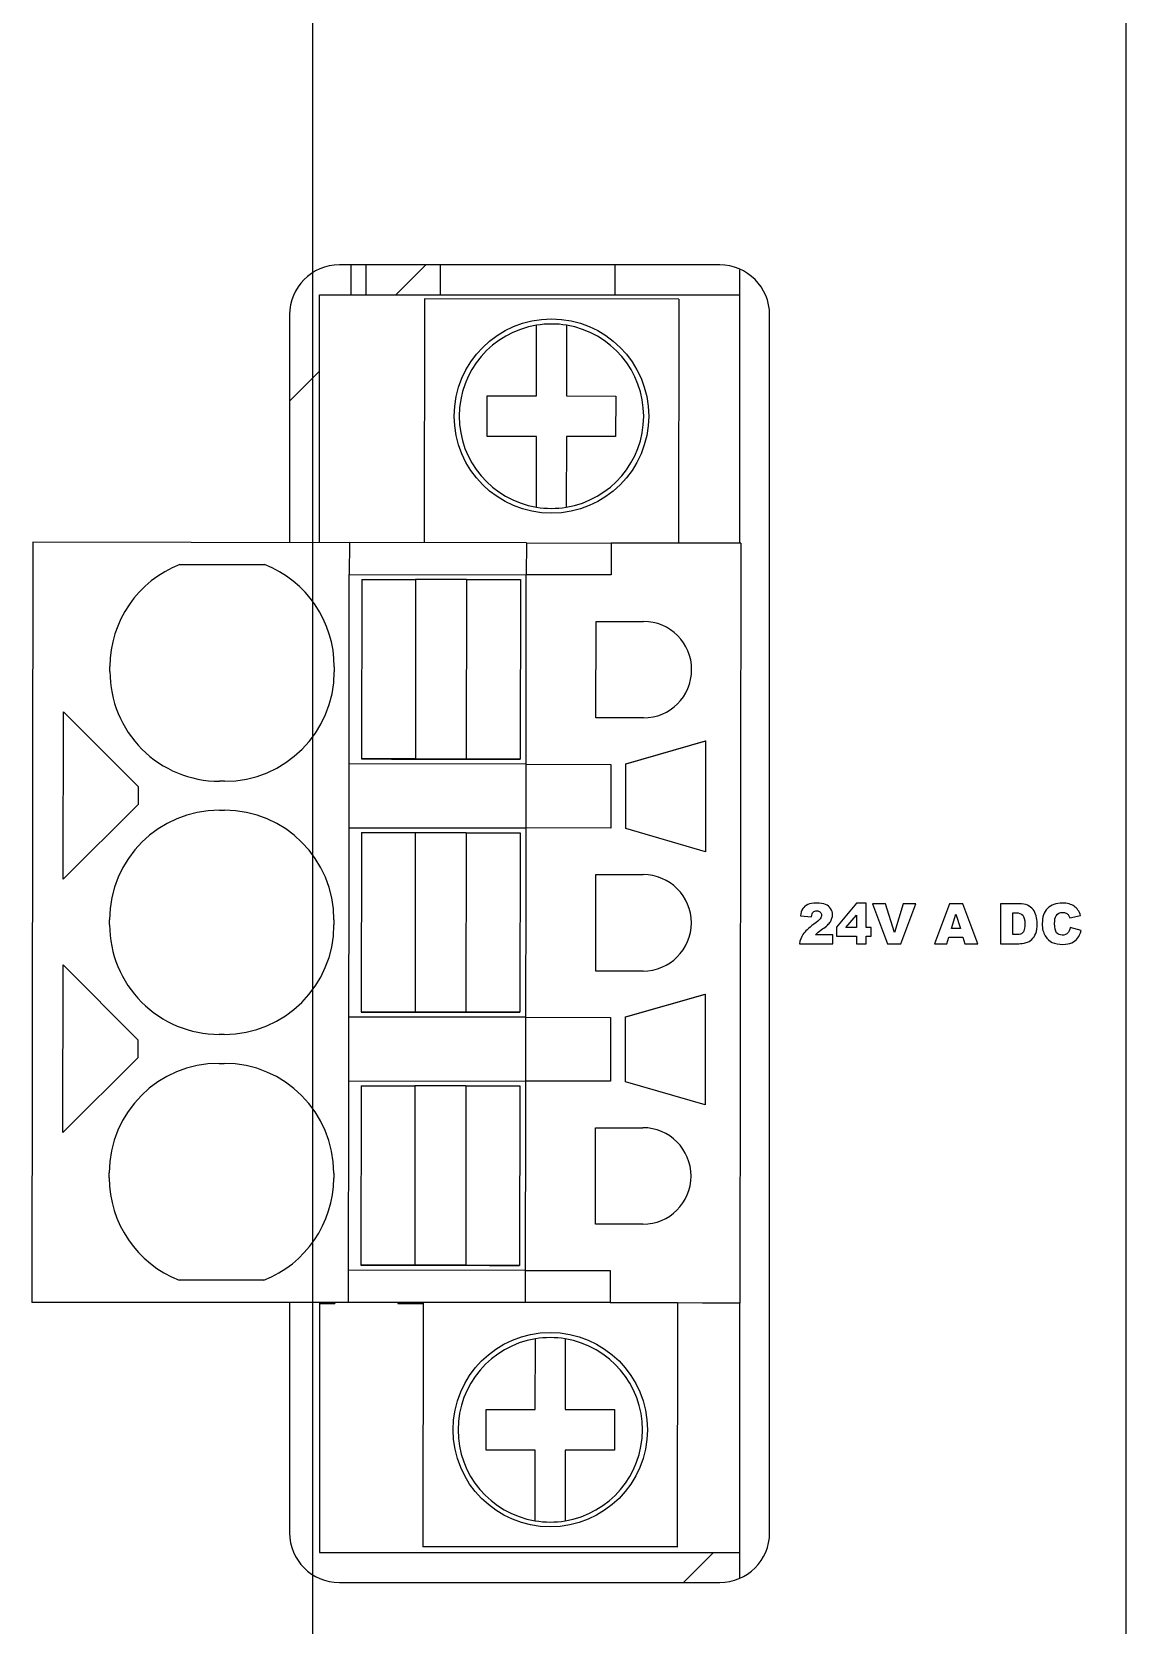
# Model space of a CAD drawing. Header units: millimetres. Extents: x 40 to 522, y -286 to 20.
# Drawn here: x 492.3 to 514.25, y -224.87 to -192.9 of the extents above; entities that cross this region are included whole.
import ezdxf

# ---------------------------------------------------------------- set-up
doc = ezdxf.new("R2010")
doc.units = ezdxf.units.MM
doc.layers.add('02___PRT_ALL_AXES', color=7, linetype='Continuous')
doc.layers.add('03___PRT_ALL_CURVES', color=7, linetype='Continuous')

# ---------------------------------------------------------------- blocks, each defined once
blk = doc.blocks.new('MOD_AIV716')
at = {"linetype": 'Continuous'}
blk.add_line((135.935, 32.122), (135.935, 118.022), dxfattribs=at)
blk = doc.blocks.new('MOD_PWR750')
at = {"color": 7, "linetype": 'Continuous'}
for p, q in [((32.25, 6), (32.25, 124)), ((16.7, 72.42), (16.7, 71.82)), ((17, 72.42), (17, 71.82)), ((18.5, 71.82), (18.5, 72.42)), ((22, 71.82), (22, 72.42)), ((24.5, 66.836), (24.5, 72.325)), ((16.07, 66.847), (16.07, 71.82)), ((16.07, 71.82), (24.5, 71.82)), ((18.177, 71.741), (18.171, 66.847)), ((23.276, 71.735), (18.177, 71.741)), ((23.276, 71.735), (23.271, 66.835)), ((15.47, 71.42), (15.47, 66.848)), ((20.424, 69.792), (20.426, 71.211)), ((21.026, 71.21), (21.024, 69.791)), ((19.436, 68.98), (19.437, 69.793)), ((19.437, 69.793), (20.424, 69.792)), ((21.024, 69.791), (22.012, 69.79)), ((22.012, 69.79), (22.011, 68.977)), ((20.423, 68.979), (19.436, 68.98)), ((20.422, 67.56), (20.423, 68.979)), ((21.023, 68.979), (21.022, 67.559)), ((22.011, 68.977), (21.023, 68.979)), ((10.321, 66.854), (10.303, 51.603)), ((16.671, 66.846), (10.321, 66.854)), ((16.671, 66.848), (16.67, 66.208)), ((20.221, 66.844), (16.671, 66.848)), ((20.221, 66.844), (20.22, 66.204)), ((20.221, 66.844), (21.921, 66.839)), ((21.921, 66.839), (21.92, 66.199)), ((24.521, 66.836), (21.921, 66.839)), ((24.521, 66.836), (24.503, 51.586)), ((13.272, 66.41), (14.969, 66.408)), ((16.664, 61.128), (16.67, 66.207)), ((16.67, 66.208), (20.22, 66.204)), ((20.214, 61.124), (20.22, 66.202)), ((21.92, 66.199), (20.22, 66.204)), ((16.92, 66.109), (16.916, 62.509)), ((16.92, 66.109), (17.999, 66.108)), ((17.999, 66.108), (17.995, 62.508)), ((19.021, 66.106), (17.999, 66.107)), ((19.021, 66.106), (19.016, 62.506)), ((19.021, 66.106), (20.1, 66.105)), ((20.1, 66.105), (20.096, 62.505)), ((21.617, 63.332), (21.619, 65.268)), ((21.619, 65.268), (22.569, 65.267)), ((22.569, 65.259), (21.619, 65.26)), ((22.569, 65.267), (22.569, 65.259)), ((11.868, 64.262), (11.868, 64.362)), ((16.368, 64.357), (16.368, 64.257)), ((10.933, 60.092), (10.937, 63.454)), ((10.937, 63.454), (12.435, 61.953)), ((22.567, 63.331), (21.617, 63.332)), ((22.216, 62.409), (23.816, 62.868)), ((23.816, 62.861), (22.216, 62.403)), ((23.816, 62.868), (23.814, 60.646)), ((20.216, 62.404), (16.666, 62.408)), ((17.995, 62.508), (16.916, 62.509)), ((16.916, 62.508), (17.516, 62.508)), ((17.516, 62.508), (17.516, 62.506)), ((17.516, 62.506), (19.496, 62.503)), ((19.016, 62.506), (17.995, 62.507)), ((20.096, 62.505), (19.016, 62.506)), ((19.496, 62.505), (20.096, 62.505)), ((19.496, 62.503), (19.496, 62.505)), ((20.216, 62.404), (21.916, 62.399)), ((21.916, 62.399), (21.914, 61.119)), ((22.214, 61.109), (22.216, 62.409)), ((14.165, 62.059), (14.065, 62.059)), ((12.435, 61.953), (12.435, 61.59)), ((12.435, 61.59), (10.933, 60.092)), ((14.065, 61.479), (14.165, 61.479)), ((16.658, 56.048), (16.664, 61.127)), ((16.664, 61.128), (20.214, 61.124)), ((20.208, 56.044), (20.214, 61.122)), ((21.914, 61.119), (20.214, 61.124)), ((23.814, 60.646), (22.214, 61.109)), ((16.914, 61.029), (16.91, 57.429)), ((16.914, 61.029), (17.993, 61.028)), ((17.993, 61.028), (17.989, 57.428)), ((19.015, 61.026), (17.993, 61.027)), ((19.015, 61.026), (19.01, 57.426)), ((19.015, 61.026), (20.094, 61.025)), ((20.094, 61.025), (20.09, 57.425)), ((21.611, 58.252), (21.613, 60.188)), ((21.613, 60.188), (22.563, 60.187)), ((22.563, 60.179), (21.613, 60.18)), ((22.563, 60.187), (22.563, 60.179)), ((11.862, 59.182), (11.862, 59.282)), ((16.362, 59.277), (16.362, 59.177)), ((10.927, 55.012), (10.931, 58.374)), ((10.931, 58.374), (12.429, 56.873)), ((22.561, 58.251), (21.611, 58.252)), ((22.21, 57.329), (23.81, 57.788)), ((23.81, 57.781), (22.21, 57.323)), ((23.81, 57.788), (23.808, 55.566)), ((20.21, 57.324), (16.66, 57.328)), ((17.989, 57.428), (16.91, 57.429)), ((16.91, 57.428), (17.51, 57.428)), ((17.51, 57.428), (17.51, 57.426)), ((17.51, 57.426), (19.49, 57.423)), ((19.01, 57.426), (17.989, 57.427)), ((20.09, 57.425), (19.01, 57.426)), ((19.49, 57.425), (20.09, 57.425)), ((19.49, 57.423), (19.49, 57.425)), ((20.21, 57.324), (21.91, 57.319)), ((21.91, 57.319), (21.908, 56.039)), ((22.208, 56.029), (22.21, 57.329)), ((14.159, 56.979), (14.059, 56.979)), ((12.429, 56.873), (12.429, 56.51)), ((12.429, 56.51), (10.927, 55.012)), ((14.059, 56.399), (14.159, 56.399)), ((16.653, 51.608), (16.658, 56.047)), ((16.658, 56.048), (20.208, 56.044)), ((20.203, 51.604), (20.208, 56.043)), ((21.908, 56.039), (20.208, 56.044)), ((23.808, 55.566), (22.208, 56.029)), ((16.908, 55.949), (16.904, 52.349)), ((16.908, 55.949), (17.987, 55.948)), ((17.987, 55.948), (17.983, 52.348)), ((19.009, 55.946), (17.987, 55.947)), ((19.009, 55.946), (19.005, 52.346)), ((19.009, 55.946), (20.088, 55.945)), ((20.088, 55.945), (20.084, 52.345)), ((21.605, 53.172), (21.607, 55.108)), ((21.607, 55.108), (22.557, 55.107)), ((22.557, 55.099), (21.607, 55.1)), ((22.557, 55.107), (22.557, 55.099)), ((11.856, 54.102), (11.856, 54.202)), ((16.356, 54.197), (16.356, 54.097)), ((22.555, 53.171), (21.605, 53.172)), ((20.204, 52.244), (16.654, 52.248)), ((17.983, 52.348), (16.904, 52.349)), ((16.904, 52.348), (17.504, 52.348)), ((17.504, 52.348), (17.504, 52.346)), ((17.504, 52.346), (19.484, 52.343)), ((19.005, 52.346), (17.983, 52.347)), ((20.084, 52.345), (19.005, 52.346)), ((19.484, 52.345), (20.084, 52.345)), ((19.484, 52.343), (19.484, 52.345)), ((20.204, 52.244), (21.904, 52.239)), ((21.904, 52.239), (21.903, 51.599)), ((14.952, 52.048), (13.255, 52.05)), ((10.303, 51.614), (16.653, 51.606)), ((17.732, 51.594), (10.303, 51.603)), ((15.47, 51.597), (15.47, 46.98)), ((16.07, 51.596), (16.07, 46.58)), ((16.07, 51.58), (16.38, 51.58)), ((16.38, 51.596), (16.38, 51.58)), ((16.653, 51.608), (20.203, 51.604)), ((17.64, 51.594), (17.64, 51.58)), ((17.64, 51.58), (18.153, 51.58)), ((17.732, 51.588), (17.732, 51.594)), ((18.153, 51.588), (17.732, 51.588)), ((18.153, 51.601), (18.147, 46.694)), ((23.253, 51.595), (18.153, 51.601)), ((21.903, 51.599), (20.203, 51.604)), ((21.903, 51.599), (24.503, 51.596)), ((23.253, 51.595), (23.247, 46.688)), ((24.503, 51.586), (23.753, 51.587)), ((24.5, 46.075), (24.5, 51.586)), ((20.4, 49.452), (20.402, 50.871)), ((21.002, 50.87), (21, 49.451)), ((19.412, 48.64), (19.413, 49.453)), ((19.413, 49.453), (20.4, 49.452)), ((21, 49.451), (21.988, 49.45)), ((21.988, 49.45), (21.987, 48.637)), ((20.4, 48.639), (19.412, 48.64)), ((20.398, 47.22), (20.4, 48.639)), ((21, 48.639), (20.998, 47.219)), ((21.987, 48.637), (21, 48.639)), ((23.247, 46.695), (18.147, 46.701)), ((23.247, 46.688), (18.147, 46.694)), ((16.07, 46.58), (24.5, 46.58))]:
    blk.add_line(p, q, dxfattribs=at)
at = {"color": 2, "linetype": 'Continuous'}
for p, q in [((17.604, 71.82), (18.204, 72.42)), ((15.47, 69.686), (16.07, 70.286)), ((23.375, 45.98), (23.975, 46.58))]:
    blk.add_line(p, q, dxfattribs=at)
at = {"color": 7, "linetype": 'Continuous'}
for centre in [(20.724, 69.388), (20.7, 49.048)]:
    blk.add_circle(centre, 1.95, dxfattribs=at)
for centre, radius, start, end in [((20.724, 69.385), 1.85, 99.2655, 260.6007), ((20.724, 69.385), 1.85, 80.6007, 99.2655), ((20.724, 69.385), 1.85, 279.2655, 80.6007), ((20.724, 69.385), 1.85, 260.6007, 279.2655), ((14.068, 64.359), 2.2, 111.2131, 179.9331), ((14.168, 64.359), 2.2, 359.9331, 68.6531), ((22.568, 64.299), 0.968, 269.9331, 89.9331), ((14.068, 64.259), 2.2, 179.9331, 269.9331), ((14.168, 64.259), 2.2, 269.9331, 359.9331), ((14.062, 59.279), 2.2, 89.9331, 179.9331), ((14.162, 59.279), 2.2, 359.9331, 89.9331), ((22.562, 59.219), 0.968, 269.9331, 89.9331), ((14.062, 59.179), 2.2, 179.9331, 269.9331), ((14.162, 59.179), 2.2, 269.9331, 359.9331), ((14.056, 54.199), 2.2, 89.9331, 179.9331), ((14.156, 54.199), 2.2, 359.9331, 89.9331), ((22.556, 54.139), 0.968, 269.9331, 89.9331), ((14.056, 54.099), 2.2, 179.9331, 248.6531), ((14.156, 54.099), 2.2, 291.2131, 359.9331), ((20.7, 49.045), 1.85, 99.2655, 260.6007), ((20.7, 49.045), 1.85, 80.6007, 99.2655), ((20.7, 49.045), 1.85, 279.2655, 80.6007), ((20.7, 49.045), 1.85, 260.6007, 279.2655)]:
    blk.add_arc(centre, radius, start, end, dxfattribs=at)
at = {"layer": '02___PRT_ALL_AXES', "color": 7, "linetype": 'Continuous'}
for p, q in [((24.1, 72.42), (16.47, 72.42)), ((25.1, 46.98), (25.1, 71.42)), ((16.47, 45.98), (24.1, 45.98))]:
    blk.add_line(p, q, dxfattribs=at)
for centre, start, end in [((16.47, 71.42), 90, 180), ((24.1, 71.42), 0, 90), ((16.47, 46.98), 180, 270), ((24.1, 46.98), 270, 0)]:
    blk.add_arc(centre, 1, start, end, dxfattribs=at)
at = {"layer": '03___PRT_ALL_CURVES', "color": 4, "linetype": 'Continuous'}
for p, q in [((26.844, 59.614), (26.439, 59.132)), ((27.038, 59.614), (26.844, 59.614)), ((27.038, 59.122), (27.038, 59.614)), ((27.423, 59.6), (27.165, 59.6)), ((27.165, 59.6), (27.466, 58.8)), ((27.603, 59.024), (27.423, 59.6)), ((27.781, 59.6), (27.603, 59.024)), ((27.734, 58.8), (28.032, 59.6)), ((28.032, 59.6), (27.781, 59.6)), ((28.706, 59.6), (28.405, 58.8)), ((28.975, 59.6), (28.706, 59.6)), ((29.276, 58.8), (28.975, 59.6)), ((30.098, 59.6), (29.731, 59.6)), ((29.731, 59.6), (29.731, 58.8)), ((25.716, 59.358), (25.939, 59.34)), ((26.629, 59.122), (26.844, 59.374)), ((26.844, 59.374), (26.844, 59.122)), ((28.75, 59.105), (28.837, 59.393)), ((28.837, 59.393), (28.926, 59.105)), ((29.978, 59.419), (30.039, 59.419)), ((29.978, 58.982), (29.978, 59.419)), ((31.096, 59.37), (31.12, 59.316)), ((31.12, 59.316), (31.338, 59.365)), ((26.02, 58.981), (26.073, 59.03)), ((26.367, 58.981), (26.02, 58.981)), ((26.073, 59.03), (26.163, 59.095)), ((26.367, 58.8), (26.367, 58.981)), ((26.439, 59.132), (26.439, 58.95)), ((26.439, 58.95), (26.844, 58.95)), ((26.844, 59.122), (26.629, 59.122)), ((26.844, 58.95), (26.844, 58.8)), ((27.138, 59.122), (27.038, 59.122)), ((27.038, 58.95), (27.138, 58.95)), ((27.038, 58.8), (27.038, 58.95)), ((27.138, 58.95), (27.138, 59.122)), ((28.657, 58.8), (28.696, 58.932)), ((28.696, 58.932), (28.977, 58.932)), ((28.926, 59.105), (28.75, 59.105)), ((28.977, 58.932), (29.017, 58.8)), ((30.038, 58.982), (29.978, 58.982)), ((31.346, 59.062), (31.129, 59.127)), ((25.7, 58.8), (26.367, 58.8)), ((26.844, 58.8), (27.038, 58.8)), ((27.466, 58.8), (27.734, 58.8)), ((28.405, 58.8), (28.657, 58.8)), ((29.017, 58.8), (29.276, 58.8)), ((29.731, 58.8), (30.098, 58.8))]:
    blk.add_line(p, q, dxfattribs=at)
for points in [[(25.764, 59.505), (25.741, 59.47), (25.725, 59.42), (25.716, 59.358)], [(25.863, 59.585), (25.82, 59.567), (25.787, 59.539), (25.764, 59.505)], [(26.039, 59.614), (25.964, 59.614), (25.905, 59.604), (25.863, 59.585)], [(26.221, 59.587), (26.177, 59.604), (26.117, 59.614), (26.039, 59.614)], [(26.324, 59.505), (26.299, 59.542), (26.265, 59.569), (26.221, 59.587)], [(26.361, 59.381), (26.361, 59.426), (26.349, 59.467), (26.324, 59.505)], [(30.273, 59.571), (30.228, 59.59), (30.17, 59.6), (30.098, 59.6)], [(30.383, 59.486), (30.354, 59.523), (30.318, 59.551), (30.273, 59.571)], [(30.447, 59.358), (30.434, 59.406), (30.413, 59.449), (30.383, 59.486)], [(30.673, 59.507), (30.603, 59.436), (30.568, 59.334), (30.568, 59.202)], [(30.972, 59.614), (30.843, 59.614), (30.743, 59.578), (30.673, 59.507)], [(31.209, 59.552), (31.152, 59.593), (31.072, 59.614), (30.972, 59.614)], [(31.338, 59.365), (31.31, 59.449), (31.267, 59.512), (31.209, 59.552)], [(25.988, 59.191), (25.881, 59.112), (25.808, 59.043), (25.769, 58.986)], [(25.939, 59.34), (25.945, 59.385), (25.957, 59.417), (25.975, 59.435)], [(25.975, 59.435), (25.993, 59.452), (26.017, 59.461), (26.045, 59.461)], [(26.112, 59.302), (26.094, 59.276), (26.053, 59.239), (25.988, 59.191)], [(26.045, 59.461), (26.072, 59.461), (26.095, 59.453), (26.113, 59.435)], [(26.14, 59.373), (26.14, 59.35), (26.131, 59.327), (26.112, 59.302)], [(26.113, 59.435), (26.131, 59.418), (26.14, 59.397), (26.14, 59.373)], [(26.163, 59.095), (26.238, 59.148), (26.29, 59.196), (26.318, 59.241)], [(26.318, 59.241), (26.347, 59.285), (26.361, 59.332), (26.361, 59.381)], [(30.039, 59.419), (30.103, 59.419), (30.149, 59.403), (30.177, 59.372)], [(30.177, 59.372), (30.204, 59.34), (30.218, 59.282), (30.218, 59.198)], [(30.218, 59.198), (30.218, 59.133), (30.212, 59.087), (30.2, 59.059)], [(30.437, 59.004), (30.457, 59.05), (30.467, 59.117), (30.467, 59.203)], [(30.467, 59.203), (30.467, 59.257), (30.46, 59.309), (30.447, 59.358)], [(30.568, 59.202), (30.568, 59.102), (30.587, 59.021), (30.628, 58.957)], [(30.815, 59.203), (30.815, 59.275), (30.826, 59.327), (30.849, 59.361)], [(30.856, 59.021), (30.829, 59.054), (30.815, 59.115), (30.815, 59.203)], [(30.849, 59.361), (30.879, 59.406), (30.922, 59.429), (30.978, 59.429)], [(30.978, 59.429), (31.003, 59.429), (31.025, 59.423), (31.045, 59.413)], [(31.045, 59.413), (31.065, 59.403), (31.082, 59.388), (31.096, 59.37)], [(25.769, 58.986), (25.731, 58.928), (25.708, 58.865), (25.7, 58.8)], [(30.149, 58.999), (30.127, 58.987), (30.09, 58.982), (30.038, 58.982)], [(30.2, 59.059), (30.187, 59.03), (30.17, 59.01), (30.149, 58.999)], [(30.245, 58.822), (30.284, 58.832), (30.322, 58.853), (30.356, 58.885)], [(30.356, 58.885), (30.391, 58.917), (30.418, 58.957), (30.437, 59.004)], [(30.628, 58.957), (30.668, 58.894), (30.715, 58.849), (30.77, 58.824)], [(30.969, 58.972), (30.92, 58.972), (30.883, 58.988), (30.856, 59.021)], [(31.076, 59.012), (31.052, 58.985), (31.016, 58.972), (30.969, 58.972)], [(31.129, 59.127), (31.118, 59.077), (31.1, 59.038), (31.076, 59.012)], [(31.16, 58.817), (31.207, 58.838), (31.245, 58.869), (31.277, 58.91)], [(31.277, 58.91), (31.308, 58.95), (31.331, 59.001), (31.346, 59.062)], [(30.098, 58.8), (30.141, 58.8), (30.191, 58.807), (30.245, 58.822)], [(30.77, 58.824), (30.825, 58.799), (30.896, 58.786), (30.983, 58.786)], [(30.983, 58.786), (31.055, 58.786), (31.114, 58.797), (31.16, 58.817)]]:
    blk.add_open_spline(points, degree=3, dxfattribs=at)

msp = doc.modelspace()

# ---------------------------------------------------------------- block references
for name, p in [('MOD_AIV716', (362, -270)), ('MOD_PWR750', (482, -270))]:
    msp.add_blockref(name, p)

doc.saveas('drawing.dxf')
